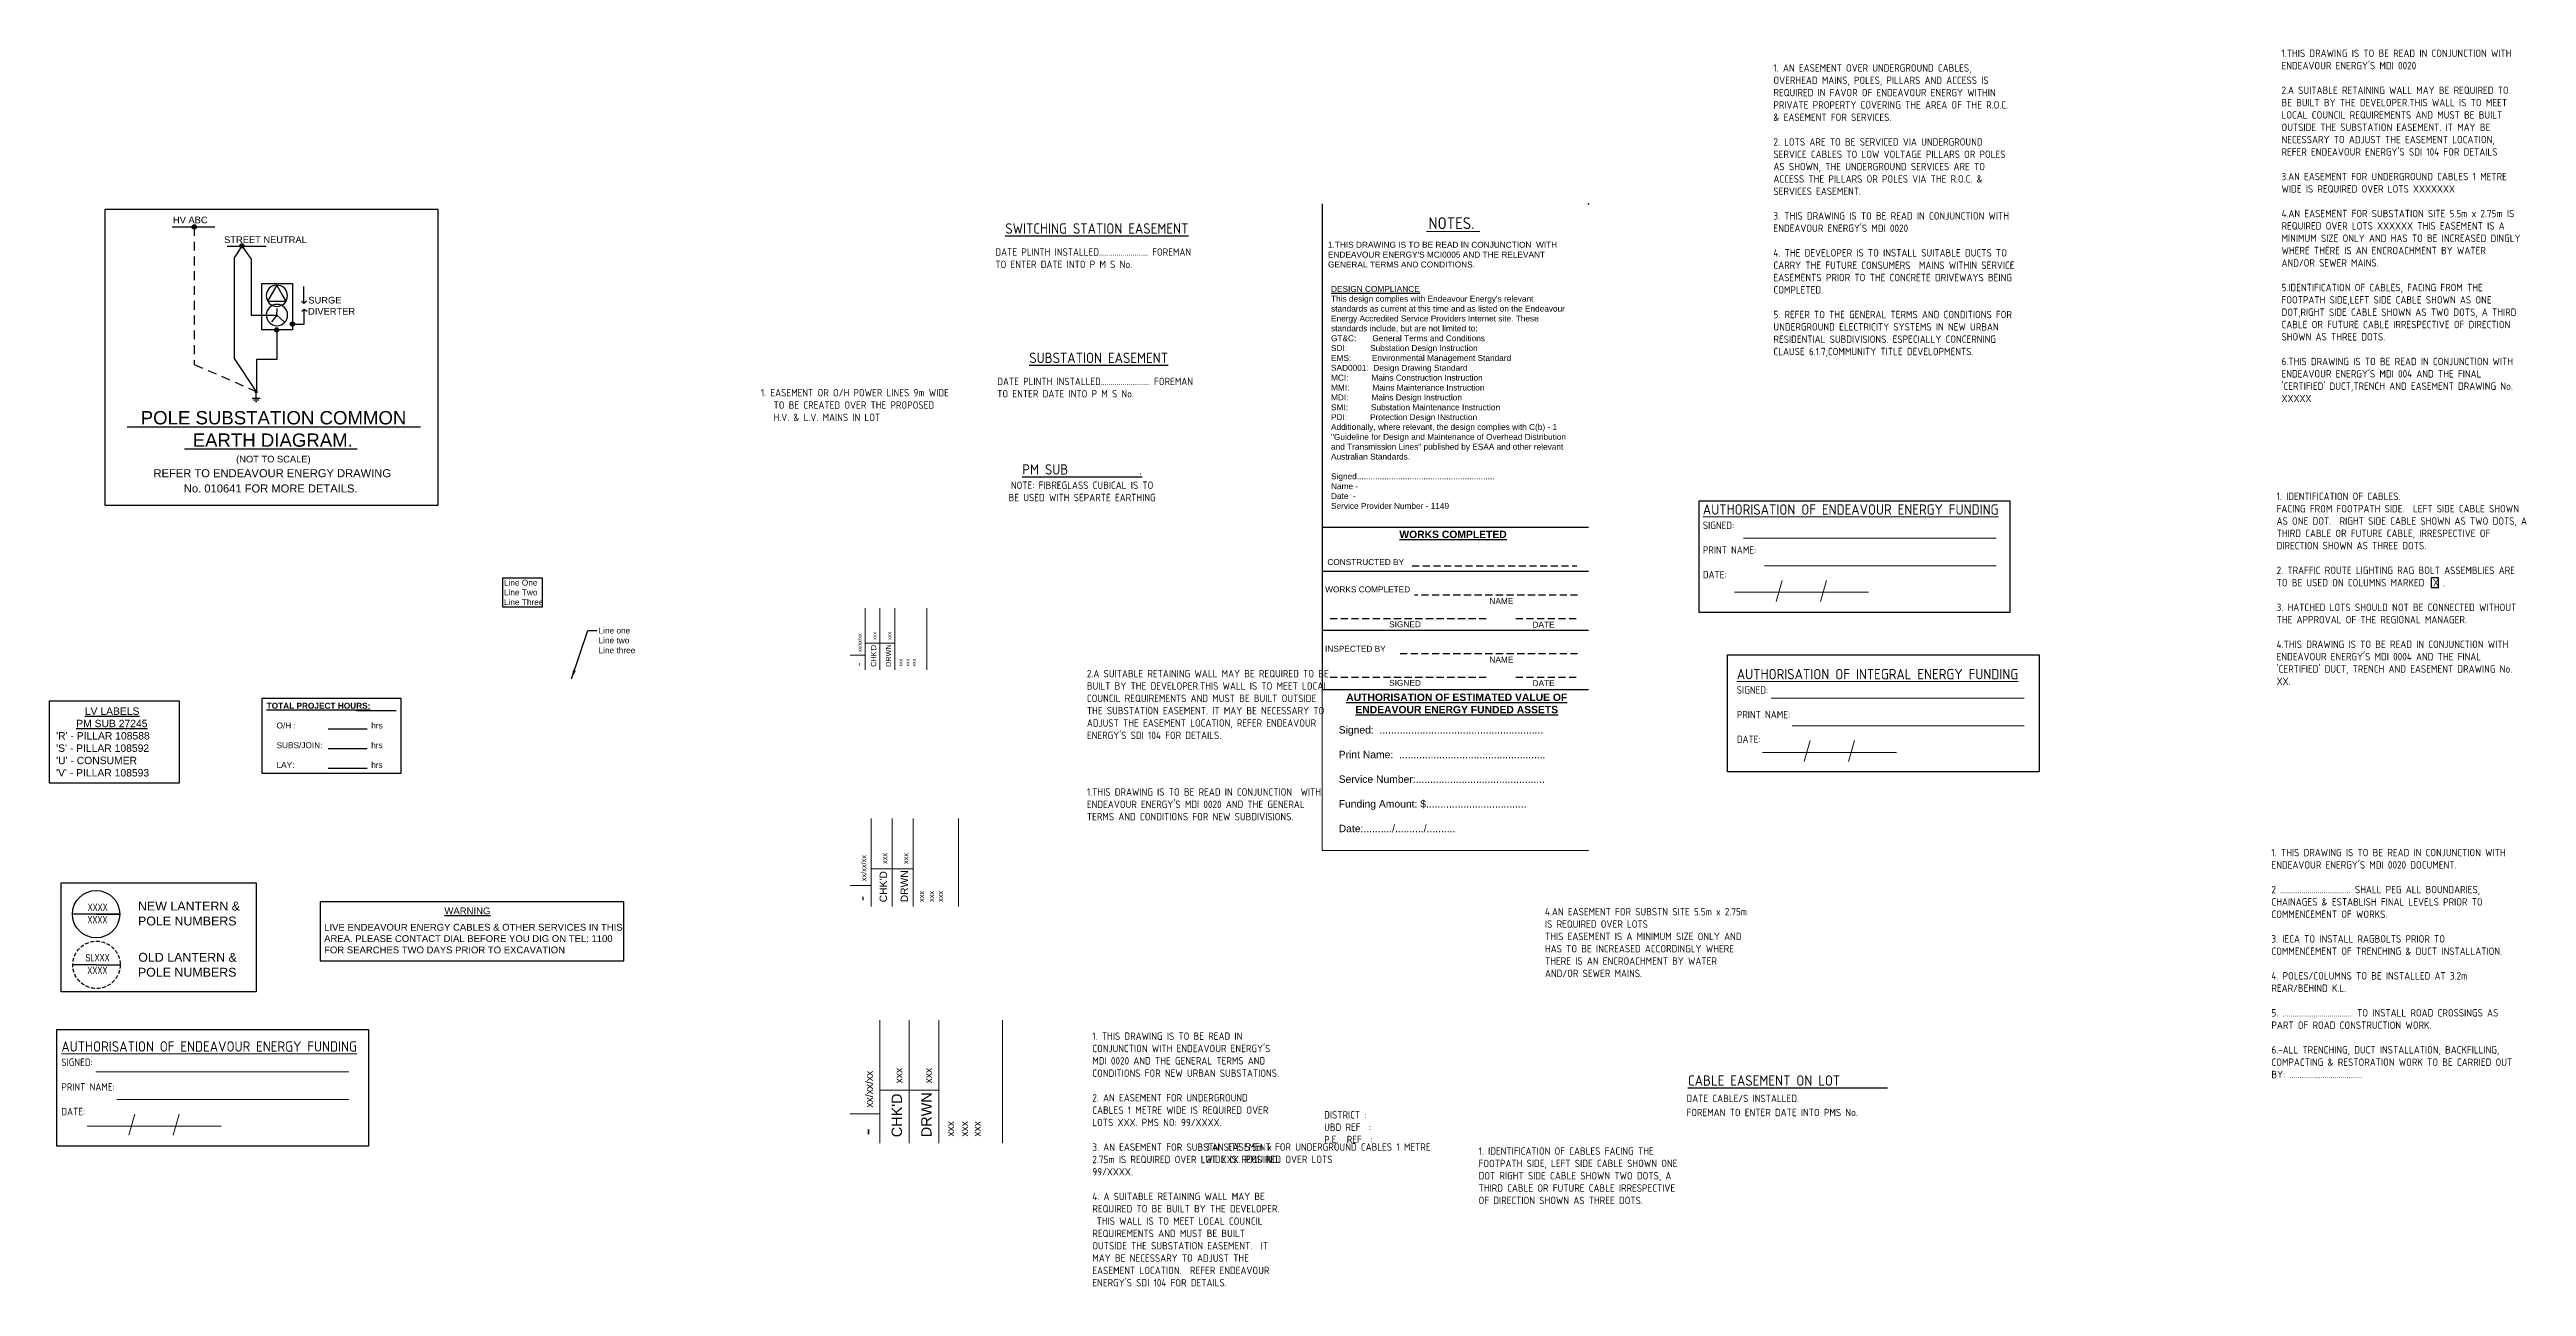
# Model space of a CAD drawing. Header units: metres. Extents: x -590 to 1014, y 81 to 508.
# Drawn here: x 177 to 1014, y 89 to 508 of the extents above; entities that cross this region are included whole.
import ezdxf
from ezdxf.enums import TextEntityAlignment as Align

# ---------------------------------------------------------------- set-up
doc = ezdxf.new("R2010")
doc.units = ezdxf.units.M
for name, pattern in [('Dash', [5, 3, -2]), ('DASHED', [18.75, 12.5, -6.25]), ('IECLDIDCUL', [6, 4, -2])]:
    doc.linetypes.add(name, pattern=pattern)
doc.layers.get('0').update_dxf_attribs({"color": 6})
doc.layers.add('Notes', color=7, linetype='Continuous')
doc.layers.add('Notes_SP_MISC', color=7, linetype='Continuous')
doc.styles.add('ARIAL', font='arial.ttf', dxfattribs={"height": 2})
doc.styles.add('iecARIAL', font='arial.ttf')
doc.styles.add('iecISOCP', font='isocp.shx')
doc.styles.add('IECSYMBOL1', font='isocp.shx')
doc.styles.add('ieISOCP', font='isocp.shx')
doc.styles.add('IESYMBOL1', font='isocp.shx')
doc.styles.get("Standard").update_dxf_attribs({"font": 'arial.ttf'})
doc.linetypes.add('IECLNDOT', pattern='A,0,-0.1,[133,ltypeshp.shx,S=0.1,R=0,X=-0.2,Y=0],-3.5', length=3.6)
doc.dimstyles.new('GISCAD Dim Style', dxfattribs={"dimtxt": 2.5, "dimasz": 3, "dimexe": 1.25, "dimexo": 0.625, "dimtad": 1, "dimtoh": 1, "dimdec": 1, "dimtxsty": 'ARIAL', "dimcen": 2.5, "dimadec": 0, "dimazin": 0, "dimtfac": 1, "dimtdec": 1, "dimtmove": 0, "dimatfit": 3, "dimfxl": 1.25, "dimarcsym": 0})

# ---------------------------------------------------------------- blocks, each defined once
blk = doc.blocks.new('Note_DBYD')
at = {"layer": 'Notes'}
blk.add_lwpolyline([(0, 0), (102.54, 0), (102.54, 20.04), (0, 20.04)], close=True, dxfattribs=at)
at = {"layer": 'Notes', "char_height": 2.3, "attachment_point": 1}
for s, insert, width in [('{\\LWARNING}', (41.97, 18.08), 18.6009), ('L{\\fArial|b0|i0|c238|p34;IVE }ENDEAVOUR{\\fArial|b0|i0|c238|p34; ENERGY CABLES & OTHER SERVICES IN THIS AREA. PLEASE CONTACT DIAL BEFORE YOU DIG ON TEL: 1100\\PFOR SEARCHES TWO DAYS PRIOR TO EXCAVATION}', (1.32, 12.55), 100.9676)]:
    blk.add_mtext(s, dxfattribs=dict(at, insert=insert, width=width))
blk = doc.blocks.new('Note_LV Labels')
at = {"layer": 'Notes', "linetype": 'Continuous'}
blk.add_lwpolyline([(0, 27.84), (43.79, 27.84), (43.79, 0), (0, 0)], close=True, dxfattribs=at)
at = {"layer": 'Notes', "linetype": 'Continuous', "insert": (2.23, 25.6), "char_height": 2.5, "width": 38.9421, "attachment_point": 1, "style": 'iecISOCP'}
blk.add_mtext("{\\fArial|b0|i0|c0|p34;          \\LLV LABELS \\P\\l       \\LPM SUB 27245\\P\\l'R' - PILLAR 108588\\L\\P\\l\\C7;'S' - PILLAR 108592\\P'U' - CONSUMER\\P'V' - PILLAR 108593}", dxfattribs=at)
blk = doc.blocks.new('Note_Lantern_Pole No. Legend')
for p, q in [((19.82, 26.27), (3.82, 26.27)), ((11.82, 26.27), (19.82, 26.27)), ((11.94, 9.16), (3.94, 9.16)), ((11.94, 9.16), (19.94, 9.16))]:
    blk.add_line(p, q)
blk.add_circle((11.82, 26.27), 8)
at = {"linetype": 'DASHED', "lineweight": -2, "ltscale": 0.1}
blk.add_circle((11.94, 9.15), 8, dxfattribs=at)
at = {"layer": 'Notes', "linetype": 'Continuous'}
for p, q in [((0, 36.88), (65.94, 36.88)), ((0, 0), (0, 36.88)), ((65.94, 36.88), (65.94, 0)), ((65.94, 0), (0, 0))]:
    blk.add_line(p, q, dxfattribs=at)
at = {"width": 0.7}
for tag, p in [('CNUMBER', (12.27, 23.12)), ('SNUMBER', (12.33, 27.32)), ('CNUMBER', (12.25, 6)), ('SNUMBER', (12.28, 10.3))]:
    blk.add_attdef(tag, text='', height=2.5, dxfattribs=at).set_placement(p, align=Align.CENTER)
at = {"layer": 'Notes', "style": 'iecARIAL'}
for s, p in [('NEW LANTERN & ', (25.98, 27.51)), ('POLE NUMBERS', (25.97, 22.46)), ('OLD LANTERN & ', (26.06, 10.19)), ('POLE NUMBERS', (25.94, 5.14))]:
    blk.add_text(s, height=3, dxfattribs=at).set_placement(p)
blk = doc.blocks.new('Note_Project Hours')
at = {"layer": 'Notes'}
blk.add_lwpolyline([(0, 25.42), (46.86, 25.42), (46.86, 0), (0, 0)], close=True, dxfattribs=at)
for points in [[(31.87, 21.27), (45.21, 21.27)], [(22.27, 15.15), (35.41, 15.15)], [(22.27, 8.46), (35.41, 8.46)], [(22.27, 1.78), (35.41, 1.78)]]:
    blk.add_lwpolyline(points, dxfattribs=at)
at = {"layer": 'Notes', "insert": (-3.17, 23.9), "char_height": 2, "width": 55.0391, "attachment_point": 1}
blk.add_mtext('{\\fArial|b1|i0|c238|p34;      \\LTOTAL PROJECT HOURS:\\P\\P\\fArial|b0|i0|c238|p34;\\l^IO/H :^I^I^I^Ihrs\\P\\P^ISUBS/JOIN:^I^I^Ihrs\\P\\P\\pi-4,l6,t6;^I^ILAY:   ^I^I^Ihrs}', dxfattribs=at)
blk = doc.blocks.new('Note_IE_Funding_Auth')
at = {"linetype": 'IECLNDOT', "lineweight": 0}
for p, q in [((13.17, 25.16), (98.66, 25.16)), ((20.28, 15.81), (98.66, 15.81)), ((10.21, 6.85), (25.38, 6.85)), ((25.18, 6.85), (40.35, 6.85)), ((40.35, 6.85), (55.51, 6.85))]:
    blk.add_line(p, q, dxfattribs=at)
at = {"linetype": 'Continuous', "lineweight": 0}
for p, q in [((26.32, 10.87), (24.31, 3.76)), ((41.28, 10.87), (39.27, 3.76))]:
    blk.add_line(p, q, dxfattribs=at)
blk.add_lwpolyline([(0, 39.51), (105.26, 39.51), (105.26, 0), (0, 0)], close=True)
at = {"lineweight": 0, "insert": (1.52, 35.5), "char_height": 3.5, "width": 102.8027, "attachment_point": 1, "style": 'iecISOCP'}
blk.add_mtext('{\\L\\C2;AUTHORISATION OF ENDEAVOUR ENERGY FUNDING\\P\\H0.7143x;\\l\\C7;SIGNED:\\P\\PPRINT NAME:\\P\\PDATE:}', dxfattribs=at)
blk = doc.blocks.new('Note_Pole Sub Common Earth Diagram')
h = blk.add_hatch(color=256)
edge = h.paths.add_edge_path()
edge.add_arc((30.22, 94.03), 0.72, 0, 360)
h = blk.add_hatch(color=256)
edge = h.paths.add_edge_path()
edge.add_arc((46.32, 87.58), 0.72, 0, 360)
h = blk.add_hatch(color=256)
edge = h.paths.add_edge_path()
edge.add_arc((58.07, 59.2), 0.72, 0, 360)
h = blk.add_hatch(color=256)
edge = h.paths.add_edge_path()
edge.add_arc((63.38, 61.15), 0.72, 0, 360)
for p, q in [((59.96, 71.14), (59.96, 71.14, 0)), ((49.75, 36.08), (52.45, 36.08)), ((50.2, 35.54), (52, 35.54)), ((50.87, 35), (51.32, 35)), ((51.1, 36.08), (51.1, 37.92))]:
    blk.add_line(p, q)
blk.add_lwpolyline([(54.52, 70.73, 1), (61.72, 70.73, 1)], format="xyb", close=True)
blk.add_lwpolyline([(59.94, 71.17), (58.12, 74.33), (55, 68.93), (61.23, 68.93)], close=True)
for centre in [(30.22, 94.03), (46.32, 87.58), (58.07, 59.2), (63.38, 61.15)]:
    blk.add_circle(centre, 0.72)
at = {"layer": 'Notes'}
for p, q in [((112.66, 99.95), (0, 99.95)), ((0, 99.95), (0, 0)), ((112.66, 0), (112.66, 99.95)), ((0, 0), (112.66, 0))]:
    blk.add_line(p, q, dxfattribs=at)
at = {"layer": 'Notes', "linetype": 'Continuous'}
for p, q in [((22.76, 94.04), (37.19, 94.04)), ((41.33, 87.52), (54.54, 87.52)), ((46.3, 87.48), (43.67, 83.51)), ((46.3, 87.57), (49.4, 83.07)), ((43.67, 83.51), (43.7, 49.58)), ((49.4, 83.07), (49.4, 64.18)), ((53.02, 74.91), (63.4, 74.91)), ((53.02, 59.23), (53.02, 74.91)), ((63.4, 74.91), (63.4, 59.23)), ((67.29, 68.14), (66.49, 68.92)), ((67.29, 68.14), (67.29, 73.82)), ((68.1, 68.97), (67.29, 68.14)), ((49.4, 64.18), (58.19, 64.18)), ((63.4, 59.23), (53.02, 59.23)), ((58.16, 64.21), (56.26, 61.88)), ((58.11, 59.22), (58.11, 49.21)), ((58.16, 64.21), (58.2, 66.49)), ((58.16, 64.21), (60.55, 61.96)), ((63.39, 61.17), (67.32, 61.17)), ((67.32, 66.15), (66.53, 65.48)), ((67.32, 61.17), (67.32, 66.15)), ((68.32, 65.48), (67.32, 66.15)), ((43.7, 49.58), (50.97, 38.52)), ((51.27, 49.21), (51.26, 38.5)), ((58.11, 49.21), (51.27, 49.21)), ((7.56, 26.48), (106.69, 26.48)), ((26.92, 19.01), (85.28, 19.01))]:
    blk.add_line(p, q, dxfattribs=at)
at = {"layer": 'Notes', "linetype": 'Dash'}
for p, q in [((30.22, 94.02), (30.22, 47.5)), ((30.22, 47.5), (50.97, 38.52))]:
    blk.add_line(p, q, dxfattribs=at)
at = {"layer": 'Notes', "linetype": 'Continuous'}
blk.add_circle((51.12, 38.23), 0.313, dxfattribs=at)
at = {"layer": 'Notes'}
for start, end in [(0, 180), (180, 0)]:
    blk.add_arc((58.16, 64.21), 3.6, start, end, dxfattribs=at)
for s, height, p in [('HV ABC', 2.25, (23.02, 95.25)), ('STREET NEUTRAL', 2.25, (40.31, 88.55)), ('SURGE', 2.25, (68.77, 68.13)), ('DIVERTER', 2.25, (68.67, 64.38)), ('POLE SUBSTATION COMMON ', 4.5, (12.12, 27.27)), ('EARTH DIAGRAM.', 4.5, (29.67, 19.7)), ('(NOT TO SCALE)', 2.25, (44.37, 14.41))]:
    blk.add_text(s, height=height, dxfattribs=at).set_placement(p)
for s, p in [('REFER TO ENDEAVOUR ENERGY DRAWING', (56.57, 9.41)), ('No. 010641 FOR MORE DETAILS. ', (56.57, 4.26))]:
    blk.add_text(s, height=2.7, dxfattribs=at).set_placement(p, align=Align.CENTER)
blk = doc.blocks.new('Amendment Tag A1-A2')
at = {"lineweight": 15}
for p, q in [((10, 41.65), (10, 0)), ((20, 41.65), (20, 0)), ((30, 41.65), (30, 0)), ((51.51, 41.65), (51.51, 0)), ((10, 18), (30, 18)), ((0, 10), (10, 10))]:
    blk.add_line(p, q, dxfattribs=at)
at = {"lineweight": 15, "style": 'iecARIAL'}
for s, p in [('DRWN', (27.51, 2.06)), ("CHK'D", (17.51, 2.06))]:
    blk.add_text(s, height=3.5, rotation=90, dxfattribs=at).set_placement(p)
for tag, p, height in [('CHECKED_BY', (17.67, 20.28), 2.5), ('DRAWN_BY', (27.67, 20.28), 2.5), ('REV_NO', (8.08, 2.68), 5), ('REV_DATE', (7.67, 12.09), 2.5), ('LINE_ONE', (35.12, 2.27), 2.5), ('LINE_TWO', (39.84, 2.27), 2.5), ('LINE_THREE', (44.14, 2.27), 2.5)]:
    blk.add_attdef(tag, p, '', height=height, rotation=90, dxfattribs=at)
blk = doc.blocks.new('Amendment Tag A3')
at = {"lineweight": 15}
for p, q in [((7.11, 29.84), (7.11, 0)), ((14.22, 29.84), (14.22, 0)), ((21.33, 29.84), (21.33, 0)), ((36.63, 29.84), (36.63, 0)), ((7.11, 12.8), (21.33, 12.8)), ((0, 7.11), (7.11, 7.11))]:
    blk.add_line(p, q, dxfattribs=at)
at = {"lineweight": 15, "style": 'iecARIAL'}
for s, p in [("CHK'D", (12.45, 1.47)), ('DRWN', (19.56, 1.47))]:
    blk.add_text(s, height=2.489, rotation=90, dxfattribs=at).set_placement(p)
for tag, p, height in [('CHECKED_BY', (12.57, 14.42), 1.78), ('DRAWN_BY', (19.68, 14.42), 1.78), ('REV_NO', (5.75, 1.9), 3.56), ('REV_DATE', (5.46, 8.6), 1.78), ('LINE_THREE', (31.39, 1.61), 1.78), ('LINE_ONE', (24.98, 1.61), 1.78), ('LINE_TWO', (28.33, 1.61), 1.78)]:
    blk.add_attdef(tag, p, '', height=height, rotation=90, dxfattribs=at)
blk = doc.blocks.new('Amendment Tag A4')
at = {"lineweight": 15}
for p, q in [((5.03, 20.87), (5.03, 0)), ((10.06, 0), (10.06, 20.87)), ((15.08, 0), (15.08, 20.87)), ((25.9, 0), (25.9, 20.87)), ((5.03, 9.05), (15.08, 9.05)), ((0, 5.03), (5.03, 5.03))]:
    blk.add_line(p, q, dxfattribs=at)
at = {"lineweight": 15, "style": 'iecARIAL'}
for s, p in [('DRWN', (13.83, 1.04)), ("CHK'D", (8.8, 1.04))]:
    blk.add_text(s, height=1.76, rotation=90, dxfattribs=at).set_placement(p)
for tag, p, height in [('CHECKED_BY', (8.89, 10.2), 1.26), ('DRAWN_BY', (13.91, 10.2), 1.26), ('REV_NO', (4.06, 1.35), 2.51), ('REV_DATE', (3.86, 6.08), 1.26), ('LINE_ONE', (17.66, 1.14), 1.26), ('LINE_TWO', (20.03, 1.14), 1.26), ('LINE_THREE', (22.19, 1.14), 1.26)]:
    blk.add_attdef(tag, p, '', height=height, rotation=90, dxfattribs=at)
blk = doc.blocks.new('Dwg Notes')
at = {"layer": 'Notes', "color": 1, "lineweight": 0}
blk.add_line((154.79, 268.23), (172.81, 268.23), dxfattribs=at)
at = {"layer": 'Notes', "color": 1, "lineweight": 5}
for p, q in [((119.46, 113.29), (197.46, 113.29)), ((119.46, 58.94), (119.46, 113.29)), ((209.46, 58.94), (119.46, 58.94))]:
    blk.add_line(p, q, dxfattribs=at)
at = {"layer": 'Notes', "color": 1}
for points in [[(119.46, 277.53), (119.46, 113.29)], [(119.46, 168.29), (209.46, 168.29)], [(209.46, 113.29), (119.46, 113.29)]]:
    blk.add_lwpolyline(points, dxfattribs=at)
at = {"layer": 'Notes'}
for points in [[(209.46, 153.29), (119.46, 153.29)], [(209.46, 133.29), (119.46, 133.29)]]:
    blk.add_lwpolyline(points, dxfattribs=at)
at = {"layer": 'Notes', "linetype": 'IECLDIDCUL', "ltscale": 0.6}
for points in [[(149.94, 155.2), (205.58, 155.2)], [(205.83, 145.29), (150.7, 145.29)], [(174.98, 137.29), (121.62, 137.29)], [(205.33, 137.29), (184.58, 137.29)], [(174.98, 117.49), (121.62, 117.49)], [(205.83, 125.49), (144.75, 125.49)], [(205.33, 117.49), (184.58, 117.49)]]:
    blk.add_lwpolyline(points, dxfattribs=at)
at = {"layer": 'Notes'}
blk.add_point((209.46, 277.53), dxfattribs=at)
blk.add_point((209.46, 277.53), dxfattribs=at)
at = {"layer": 'Notes', "color": 1, "lineweight": 0, "style": 'iecISOCP'}
blk.add_text('NOTES.', height=4, dxfattribs=at).set_placement((155.42, 269.02))
at = {"layer": 'Notes', "style": 'iecARIAL'}
for s, p in [('CONSTRUCTED BY', (121.26, 155.48)), ('WORKS COMPLETED', (120.53, 146.23)), ('NAME', (176.04, 142.29)), ('SIGNED', (142.15, 134.45)), ('DATE', (190.6, 134.33)), ('INSPECTED BY', (120.48, 126.16)), ('NAME', (176.04, 122.49)), ('SIGNED', (142.15, 114.65)), ('DATE', (190.6, 114.53))]:
    blk.add_text(s, height=2, dxfattribs=at).set_placement(p)
at = {"layer": 'Notes', "char_height": 2, "attachment_point": 1}
for s, insert, width, style in [("{\\fArial|b0|i0|c0|p34;1.THIS DRAWING IS TO BE READ IN CONJUNCTION  WITH  ENDEAVOUR ENERGY'S MCI0005 AND THE RELEVANT GENERAL TERMS AND CONDITIONS. }", (121.47, 264.72), 82, 'ieISOCP'), ('{\\L\\C1;DESIGN COMPLIANCE\\P}This design complies with Endeavour Energy\'s relevant standards as current at this time and as listed on the Endeavour Energy Accredited Service Providers Internet site. These standards include, but are not limited to:\\PGT&C:       General Terms and Conditions               \\PSDI:          Substation Design Instruction\\PEMS:         Environmental Management Standard    \\PSAD0001:  Design Drawing Standard\\PMCI:          Mains Construction Instruction              \\PMMI:          Mains Maintenance Instruction\\PMDI:          Mains Design Instruction                       \\PSMI:          Substation Maintenance Instruction\\PPDI:          Protection Design INstruction\\PAdditionally, where relevant, the design complies with C(b) - 1 "Guideline for Design and Maintenance of Overhead Distribution and Transmission Lines" published by ESAA and other relevant Australian Standards. \\P\\PSigned............................................................     \\PName -      \\PDate  - \\PService Provider Number - 1149        ', (122.5, 249.8), 79.3, 'iecARIAL')]:
    blk.add_mtext(s, dxfattribs=dict(at, insert=insert, width=width, style=style))
at = {"layer": 'Notes', "char_height": 2.5, "width": 78, "attachment_point": 2}
for s, insert in [('{\\fArial|b1|i0|c0|p34;\\LWORKS COMPLETED}', (163.73, 167.08)), ('{\\fArial|b1|i0|c0|p34;\\LAUTHORISATION OF ESTIMATED VALUE OF ENDEAVOUR ENERGY FUNDED ASSETS}', (164.98, 112.02))]:
    blk.add_mtext(s, dxfattribs=dict(at, insert=insert))
at = {"layer": 'Notes', "insert": (125.09, 101.01), "char_height": 2.5, "width": 78.8, "attachment_point": 1, "line_spacing_factor": 2}
blk.add_mtext('{\\fArial|b0|i0|c0|p34;Signed:  .........................................................\\PPrint Name:  ...................................................\\PService Number:.............................................\\PFunding Amount: $...................................\\PDate:........../........../..........}', dxfattribs=at)
at = {"layer": 'Notes', "lineweight": 0, "style": 'iecARIAL'}
for tag, p in [('NAME', (132.75, 180.55)), ('DATE', (132.75, 177.08))]:
    blk.add_attdef(tag, p, '', height=2, dxfattribs=at)
blk = doc.blocks.new('NOTES_EASEMENT')
at = {"linetype": 'Continuous', "insert": (0, 0), "char_height": 2.5, "width": 65.3405, "attachment_point": 1, "style": 'IECSYMBOL1'}
blk.add_mtext('1. EASEMENT OR O/H POWER LINES 9m WIDE\\P   TO BE CREATED OVER THE PROPOSED\\P   H.V. & L.V. MAINS IN LOT', dxfattribs=at)
at = {"linetype": 'Continuous', "style": 'IECSYMBOL1'}
blk.add_attdef('123', (40.44, -10.73), '', height=2.5, dxfattribs=at)
blk = doc.blocks.new('Note 01')
at = {"layer": 'Notes', "insert": (0, 0), "char_height": 2.5, "width": 82, "attachment_point": 1, "style": 'iecISOCP'}
blk.add_mtext("{\\C7;1. THIS DRAWING IS TO BE READ IN CONJUNCTION WITH ENDEAVOUR ENERGY'S MDI 0020 DOCUMENT.\\P\\P2 .................................... SHALL PEG ALL BOUNDARIES, CHAINAGES & ESTABLISH FINAL LEVELS PRIOR TO COMMENCEMENT OF WORKS.\\P\\P3. IECA TO INSTALL RAGBOLTS PRIOR TO COMMENCEMENT OF TRENCHING & DUCT INSTALLATION.\\P\\P4. POLES/COLUMNS TO BE INSTALLED AT 3.2m REAR/BEHIND K.L.\\P\\P5. .................................... TO INSTALL ROAD CROSSINGS AS PART OF ROAD CONSTRUCTION WORK.\\P\\P6.-ALL TRENCHING, DUCT INSTALLATION, BACKFILLING, COMPACTING & RESTORATION WORK TO BE CARRIED OUT BY: .....................................}", dxfattribs=at)
blk = doc.blocks.new('Note 02')
at = {"insert": (0, 0), "char_height": 2.5, "width": 82, "attachment_point": 1, "style": 'ieISOCP'}
blk.add_mtext("1. AN EASEMENT OVER UNDERGROUND CABLES, OVERHEAD MAINS, POLES, PILLARS AND ACCESS IS REQUIRED IN FAVOR OF ENDEAVOUR ENERGY WITHIN PRIVATE PROPERTY COVERING THE AREA OF THE R.O.C. & EASEMENT FOR SERVICES.\\P\\P2. LOTS ARE TO BE SERVICED VIA UNDERGROUND SERVICE CABLES TO LOW VOLTAGE PILLARS OR POLES AS SHOWN, THE UNDERGROUND SERVICES ARE TO ACCESS THE PILLARS OR POLES VIA THE R.O.C. & SERVICES EASEMENT.\\P\\P3. THIS DRAWING IS TO BE READ IN CONJUNCTION WITH ENDEAVOUR ENERGY'S MDI 0020\\P\\P4. THE DEVELOPER IS TO INSTALL SUITABLE DUCTS TO CARRY THE FUTURE CONSUMERS  MAINS WITHIN SERVICE EASEMENTS PRIOR TO THE CONCRETE DRIVEWAYS BEING COMPLETED.\\P\\P5. REFER TO THE GENERAL TERMS AND CONDITIONS FOR UNDERGROUND ELECTRICITY SYSTEMS IN NEW URBAN RESIDENTIAL SUBDIVISIONS. ESPECIALLY CONCERNING CLAUSE 6.1.7,COMMUNITY TITLE DEVELOPMENTS.", dxfattribs=at)
blk = doc.blocks.new('Note 03')
at = {"linetype": 'ByBlock', "insert": (0, 0), "char_height": 2.5, "width": 68.8309, "attachment_point": 1, "style": 'IECSYMBOL1'}
blk.add_mtext('1. IDENTIFICATION OF CABLES FACING THE FOOTPATH SIDE, LEFT SIDE CABLE SHOWN ONE DOT RIGHT SIDE CABLE SHOWN TWO DOTS, A THIRD CABLE OR FUTURE CABLE IRRESPECTIVE OF DIRECTION SHOWN AS THREE DOTS.', dxfattribs=at)
blk = doc.blocks.new('Note 04')
at = {"insert": (1.84, -2.53), "char_height": 2.5, "width": 64.0113, "attachment_point": 1, "style": 'iecISOCP'}
blk.add_mtext("1. THIS DRAWING IS TO BE READ IN CONJUNCTION WITH ENDEAVOUR ENERGY'S MDI 0020 AND THE GENERAL TERMS AND CONDITIONS FOR NEW URBAN SUBSTATIONS.\\P\\P2. AN EASEMENT FOR UNDERGROUND CABLES 1 METRE WIDE IS REQUIRED OVER LOTS XXX. PMS NO: 99/XXXX.\\P\\P3. AN EASEMENT FOR SUBSTN SITE 5.5m x 2.75m IS REQUIRED OVER LOT XXX. PMS NO: 99/XXXX.\\P\\P4. A SUITABLE RETAINING WALL MAY BE REQUIRED TO BE BUILT BY THE DEVELOPER.  THIS WALL IS TO MEET LOCAL COUNCIL REQUIREMENTS AND MUST BE BUILT OUTSIDE THE SUBSTATION EASEMENT.  IT MAY BE NECESSARY TO ADJUST THE EASEMENT LOCATION.  REFER ENDEAVOUR ENERGY'S SDI 104 FOR DETAILS.", dxfattribs=at)
blk = doc.blocks.new('Note 06')
at = {"insert": (1.91, -1.28), "char_height": 2.5, "width": 80.8, "attachment_point": 1, "style": 'ieISOCP'}
blk.add_mtext("1.THIS DRAWING IS TO BE READ IN CONJUNCTION WITH  ENDEAVOUR ENERGY'S MDI 0020\\P\\P2.A SUITABLE RETAINING WALL MAY BE REQUIRED TO BE BUILT BY THE DEVELOPER.THIS WALL IS TO MEET LOCAL COUNCIL REQUIREMENTS AND MUST BE BUILT OUTSIDE THE SUBSTATION EASEMENT. IT MAY BE NECESSARY TO ADJUST THE EASEMENT LOCATION, REFER ENDEAVOUR ENERGY'S SDI 104 FOR DETAILS \\P\\P3.AN EASEMENT FOR UNDERGROUND CABLES 1 METRE WIDE IS REQUIRED OVER LOTS XXXXXXX\\P\\P4.AN EASEMENT FOR SUBSTATION SITE 5.5m x 2.75m IS REQUIRED OVER LOTS XXXXXX THIS EASEMENT IS A MINIMUM SIZE ONLY AND HAS TO BE INCREASED DINGLY WHERE THERE IS AN ENCROACHMENT BY WATER AND/OR SEWER MAINS.\\P   \\P5.IDENTIFICATION OF CABLES, FACING FROM THE FOOTPATH SIDE,LEFT SIDE CABLE SHOWN AS ONE DOT,RIGHT SIDE CABLE SHOWN AS TWO DOTS, A THIRD CABLE OR FUTURE CABLE IRRESPECTIVE OF DIRECTION SHOWN AS THREE DOTS.\\P\\P6.THIS DRAWING IS TO BE READ IN CONJUNCTION WITH ENDEAVOUR ENERGY'S MDI 004 AND THE FINAL 'CERTIFIED' DUCT,TRENCH AND EASEMENT DRAWING No. XXXXX", dxfattribs=at)
blk = doc.blocks.new('Note 07')
at = {"insert": (0, 0), "char_height": 2.5, "width": 82, "attachment_point": 1, "style": 'ieISOCP'}
blk.add_mtext("1.THIS DRAWING IS TO BE READ IN CONJUNCTION  WITH  ENDEAVOUR ENERGY'S MDI 0020 AND THE GENERAL TERMS AND CONDITIONS FOR NEW SUBDIVISIONS.", dxfattribs=at)
blk = doc.blocks.new('Note 08')
at = {"insert": (0, 0), "char_height": 2.5, "width": 82, "attachment_point": 1, "style": 'ieISOCP'}
blk.add_mtext("2.A SUITABLE RETAINING WALL MAY BE REQUIRED TO BE BUILT BY THE DEVELOPER.THIS WALL IS TO MEET LOCAL COUNCIL REQUIREMENTS AND MUST BE BUILT OUTSIDE THE SUBSTATION EASEMENT. IT MAY BE NECESSARY TO ADJUST THE EASEMENT LOCATION, REFER ENDEAVOUR ENERGY'S SDI 104 FOR DETAILS.", dxfattribs=at)
blk = doc.blocks.new('Note 09')
at = {"insert": (0, 0), "char_height": 2.5, "width": 82, "attachment_point": 1, "style": 'ieISOCP'}
blk.add_mtext('3.AN EASEMENT FOR UNDERGROUND CABLES 1 METRE WIDE IS REQUIRED OVER LOTS', dxfattribs=at)
at = {"style": 'ieISOCP'}
blk.add_attdef('XXX,XXX,XXX,XXX', (45.34, -6.52), '', height=2.5, dxfattribs=at)
blk = doc.blocks.new('Note 10')
blk.add_lwpolyline([(52.22, -32.03), (54.72, -32.03), (54.72, -28.78), (52.22, -28.78)], close=True)
at = {"insert": (0, 0), "char_height": 2.5, "width": 85, "attachment_point": 1, "style": 'iecISOCP'}
blk.add_mtext("{\\C7;1. IDENTIFICATION OF CABLES.\\PFACING FROM FOOTPATH SIDE.  LEFT SIDE CABLE SHOWN AS ONE DOT.  RIGHT SIDE CABLE SHOWN AS TWO DOTS, A THIRD CABLE OR FUTURE CABLE, IRRESPECTIVE OF DIRECTION SHOWN AS THREE DOTS.\\P\\P2. TRAFFIC ROUTE LIGHTING RAG BOLT ASSEMBLIES ARE TO BE USED ON COLUMNS MARKED  X .\\P\\P3. HATCHED LOTS SHOULD NOT BE CONNECTED WITHOUT THE APPROVAL OF THE REGIONAL MANAGER.\\P\\P4.THIS DRAWING IS TO BE READ IN CONJUNCTION WITH ENDEAVOUR ENERGY'S MDI 0004 AND THE FINAL 'CERTIFIED' DUCT, TRENCH AND EASEMENT DRAWING No. XX.}", dxfattribs=at)
blk = doc.blocks.new('PM Sub')
at = {"insert": (0, 0), "char_height": 3.5, "width": 52.751, "attachment_point": 2, "style": 'IECSYMBOL1'}
blk.add_mtext('{\\L\\C2;PM SUB            .         \\P\\H0.7143x;\\l\\C7;NOTE: FIBREGLASS CUBICAL IS TO BE USED WITH SEPARTE EARTHING}', dxfattribs=at)
at = {"color": 2, "style": 'IECSYMBOL1'}
blk.add_attdef('12345', (2.07, -3.51), '', height=3.5, dxfattribs=at)
blk = doc.blocks.new('Substn Easement')
at = {"color": 2, "linetype": 'ByBlock', "insert": (34.16, 13.34), "char_height": 3.5, "attachment_point": 5, "style": 'IECSYMBOL1'}
blk.add_mtext('{\\LSUBSTATION EASEMENT}', dxfattribs=at)
at = {"linetype": 'ByBlock', "insert": (-0.13, 6.62), "char_height": 2.5, "width": 68.921, "attachment_point": 1, "style": 'IECSYMBOL1'}
blk.add_mtext('DATE PLINTH INSTALLED......................... FOREMAN TO ENTER DATE INTO P M S No.', dxfattribs=at)
at = {"linetype": 'ByBlock', "style": 'IECSYMBOL1'}
for tag, p in [('DD/MM/YY', (38.4, 4.37)), ('1234', (62.28, -0.12))]:
    blk.add_attdef(tag, p, '', height=2.5, dxfattribs=at)
blk = doc.blocks.new('Switchstn Easement')
at = {"color": 2, "linetype": 'ByBlock', "insert": (34.16, 13.34), "char_height": 3.5, "attachment_point": 5, "style": 'IECSYMBOL1'}
blk.add_mtext('{\\LSWITCHING STATION EASEMENT}', dxfattribs=at)
at = {"linetype": 'ByBlock', "insert": (-0.13, 6.62), "char_height": 2.5, "width": 69.116, "attachment_point": 1, "style": 'IECSYMBOL1'}
blk.add_mtext('DATE PLINTH INSTALLED......................... FOREMAN TO ENTER DATE INTO P M S No.', dxfattribs=at)
at = {"linetype": 'ByBlock', "style": 'IECSYMBOL1'}
for tag, p in [('DD/MM/YY', (38.4, 4.37)), ('1234', (62.28, -0.12))]:
    blk.add_attdef(tag, p, '', height=2.5, dxfattribs=at)
blk = doc.blocks.new('UBD Reference')
at = {"linetype": 'ByBlock', "insert": (0.18, 10.88), "char_height": 2.5, "width": 32, "attachment_point": 1, "style": 'IECSYMBOL1'}
blk.add_mtext('DISTRICT :\\PUBD REF  :\\PP.E.  REF  :', dxfattribs=at)
at = {"linetype": 'ByBlock', "style": 'IECSYMBOL1'}
for tag, p in [('XXXXXX', (16.43, 8.32)), ('XXX-XXX', (16.43, 4.16)), ('XXXX-XX', (16.43, 0.08))]:
    blk.add_attdef(tag, p, '', height=2.5, dxfattribs=at)
blk = doc.blocks.new('Note 05')
at = {"insert": (0, 0), "char_height": 2.5, "width": 70.2555, "attachment_point": 1, "style": 'ieISOCP'}
blk.add_mtext('4.AN EASEMENT FOR SUBSTN SITE 5.5m x 2.75m IS REQUIRED OVER LOTS\\PTHIS EASEMENT IS A MINIMUM SIZE ONLY AND HAS TO BE INCREASED ACCORDINGLY WHERE THERE IS AN ENCROACHMENT BY WATER AND/OR SEWER MAINS.', dxfattribs=at)
at = {"style": 'ieISOCP'}
blk.add_attdef('XXX,XXX,XXX,XXX', (36.8, -6.71), '', height=2.5, dxfattribs=at)
blk = doc.blocks.new('Authorisation of Endeavour Funding')
at = {"color": 7, "linetype": 'IECLNDOT', "lineweight": 0}
for p, q in [((15.74, 25.16), (101.23, 25.16)), ((22.86, 15.81), (101.23, 15.81)), ((12.79, 6.85), (27.96, 6.85)), ((27.76, 6.85), (42.92, 6.85)), ((42.92, 6.85), (58.09, 6.85))]:
    blk.add_line(p, q, dxfattribs=at)
at = {"color": 7, "linetype": 'Continuous', "lineweight": 0}
for p, q in [((28.9, 10.87), (26.88, 3.76)), ((43.86, 10.87), (41.85, 3.76))]:
    blk.add_line(p, q, dxfattribs=at)
at = {"color": 2}
blk.add_lwpolyline([(0.83, 0), (0.83, 37.81), (105.83, 37.81), (105.83, 0)], close=True, dxfattribs=at)
at = {"lineweight": 0, "insert": (2.05, 36.58), "char_height": 3.5, "width": 103.8835, "attachment_point": 1, "style": 'iecISOCP'}
blk.add_mtext('{\\L\\C2;AUTHORISATION OF ENDEAVOUR ENERGY FUNDING\\P\\H0.7143x;\\l\\C7;SIGNED:\\P\\PPRINT NAME:\\P\\PDATE:}', dxfattribs=at)
blk = doc.blocks.new('Authorisation of Integral Funding')
at = {"color": 7, "linetype": 'IECLNDOT', "lineweight": 0}
for p, q in [((14.74, 24.87), (100.23, 24.87)), ((21.85, 15.52), (100.23, 15.52)), ((11.79, 6.56), (26.95, 6.56)), ((26.75, 6.56), (41.92, 6.56)), ((41.92, 6.56), (57.09, 6.56))]:
    blk.add_line(p, q, dxfattribs=at)
at = {"color": 7, "linetype": 'Continuous', "lineweight": 0}
for p, q in [((27.89, 10.59), (25.88, 3.48)), ((42.86, 10.59), (40.85, 3.48))]:
    blk.add_line(p, q, dxfattribs=at)
at = {"color": 2}
blk.add_lwpolyline([(0, 39.51), (105.26, 39.51), (105.26, 0), (0, 0)], close=True, dxfattribs=at)
at = {"lineweight": 0, "insert": (3.1, 34.78), "char_height": 3.5, "width": 103.0891, "attachment_point": 1, "style": 'iecISOCP'}
blk.add_mtext('{\\L\\C2;AUTHORISATION OF INTEGRAL ENERGY FUNDING\\P\\H0.7143x;\\l\\C7;SIGNED:\\P\\PPRINT NAME:\\P\\PDATE:}', dxfattribs=at)
blk = doc.blocks.new('Cable Easement')
at = {"color": 2, "style": 'IESYMBOL1'}
blk.add_text('%%uCABLE EASEMENT ON LOT        ', height=3.5, dxfattribs=at).set_placement((0.51, 10.3))
at = {"style": 'IESYMBOL1'}
for s, p in [('DATE CABLE/S INSTALLED.', (0, 4.75)), ('FOREMAN TO ENTER DATE INTO PMS No.', (0, 0))]:
    blk.add_text(s, height=2.5, dxfattribs=at).set_placement(p)
at = {"color": 2, "style": 'IESYMBOL1'}
blk.add_attdef('1234', (54.94, 10.3), '', height=3.5, dxfattribs=at)
for tag, p, style in [('DD/MM/YY', (41.77, 4.84), 'IESYMBOL1'), ('12/1234/1', (59.52, -0.06), 'ieISOCP')]:
    blk.add_attdef(tag, p, '', height=2.5, dxfattribs=dict(style=style))
blk = doc.blocks.new('Callout')
at = {"layer": 'Notes_SP_MISC'}
blk.add_lwpolyline([(0, 4.97), (13.36, 4.97), (13.36, -4.97), (0, -4.97)], close=True, dxfattribs=at)
at = {"layer": 'Notes_SP_MISC', "style": 'ARIAL'}
for tag, p in [('LINE_ONE', (0.39, 3.33)), ('LINE_TWO', (0.39, 0.03)), ('LINE_THREE', (0.39, -3.27))]:
    blk.add_attdef(tag, text='', height=2, dxfattribs=at).set_placement(p, align=Align.MIDDLE_LEFT)
blk = doc.blocks.new('Callout_SP')
at = {"layer": 'Notes_SP_MISC', "insert": (9.1, 17.3), "char_height": 2, "attachment_point": 1, "style": 'ARIAL'}
blk.add_mtext('Line one\\PLine two\\PLine three', dxfattribs=at)
at = {"layer": 'Notes_SP_MISC', "annotation_type": 0, "has_hookline": 1, "hookline_direction": 0, "text_width": 12.11}
blk.add_leader([(0, 0), (5.48, 16.3), (8.48, 16.3)], dimstyle='GISCAD Dim Style', override={"dimgap": -0.625, "dimtad": 0}, dxfattribs=at)

msp = doc.modelspace()

# ---------------------------------------------------------------- block references
for name, p in [('Note 02', (759.28, 502.62)), ('Note 06', (929.06, 508.86)), ('Dwg Notes', (487.28, 177.88)), ('Switchstn Easement', (496.49, 433.76)), ('Substn Easement', (497.11, 390.03)), ('NOTES_EASEMENT', (417.11, 392.84)), ('PM Sub', (525.67, 367.41)), ('Authorisation of Endeavour Funding', (733.37, 317.29)), ('Note 10', (929.32, 357.81)), ('Callout_SP', (353.15, 294.91)), ('Authorisation of Integral Funding', (743.8, 263.44)), ('Note 08', (527.28, 297.88)), ('Note_LV Labels', (176.74, 259.61)), ('Note_Project Hours', (248.61, 262.88)), ('Note 07', (527.28, 257.88)), ('Note 01', (927.56, 237.41)), ('Note_DBYD', (268.21, 199.52)), ('Note 05', (682.08, 217.41)), ('Note_IE_Funding_Auth', (179.21, 136.88)), ('Note 04', (527.28, 177.88)), ('Cable Easement', (729.89, 147.05)), ('UBD Reference', (607.28, 137.88)), ('Note 09', (567.28, 137.88)), ('Note 03', (659.64, 136.5))]:
    msp.add_blockref(name, p)
for name, p, values in [('Callout', (329.89, 324.07), {'LINE_ONE': 'Line One', 'LINE_TWO': 'Line Two', 'LINE_THREE': 'Line Three'}), ('Amendment Tag A4', (447.28, 297.88), {'DRAWN_BY': 'xxx', 'CHECKED_BY': 'xxx', 'REV_NO': '-', 'REV_DATE': 'xx/xx/xx', 'LINE_ONE': 'xxx', 'LINE_TWO': 'xxx', 'LINE_THREE': 'xxx'}), ('Amendment Tag A3', (447.28, 217.88), {'DRAWN_BY': 'xxx', 'CHECKED_BY': 'xxx', 'REV_NO': '-', 'REV_DATE': 'xx/xx/xx', 'LINE_ONE': 'xxx', 'LINE_TWO': 'xxx', 'LINE_THREE': 'xxx'}), ('Amendment Tag A1-A2', (447.28, 137.88), {'DRAWN_BY': 'xxx', 'CHECKED_BY': 'xxx', 'REV_NO': '-', 'REV_DATE': 'xx/xx/xx', 'LINE_ONE': 'xxx', 'LINE_TWO': 'xxx', 'LINE_THREE': 'xxx'})]:
    msp.add_blockref(name, p).add_auto_attribs(values)
ref = msp.add_blockref('Note_Lantern_Pole No. Legend', (180.66, 189.07))
ref.add_attrib('SNUMBER', 'XXXX', dxfattribs={"height": 2.5, "width": 0.7}).set_placement((192.99, 216.39), align=Align.CENTER)
ref.add_attrib('CNUMBER', 'XXXX', dxfattribs={"height": 2.5, "width": 0.7}).set_placement((192.92, 212.19), align=Align.CENTER)
ref.add_attrib('SNUMBER', 'SLXXX', dxfattribs={"height": 2.5, "width": 0.7}).set_placement((192.94, 199.38), align=Align.CENTER)
ref.add_attrib('CNUMBER', 'XXXX', dxfattribs={"height": 2.5, "width": 0.7}).set_placement((192.9, 195.08), align=Align.CENTER)
at = {"layer": 'Notes', "color": 7}
msp.add_blockref('Note_Pole Sub Common Earth Diagram', (195.43, 353.62), dxfattribs=at)

doc.saveas('drawing.dxf')
